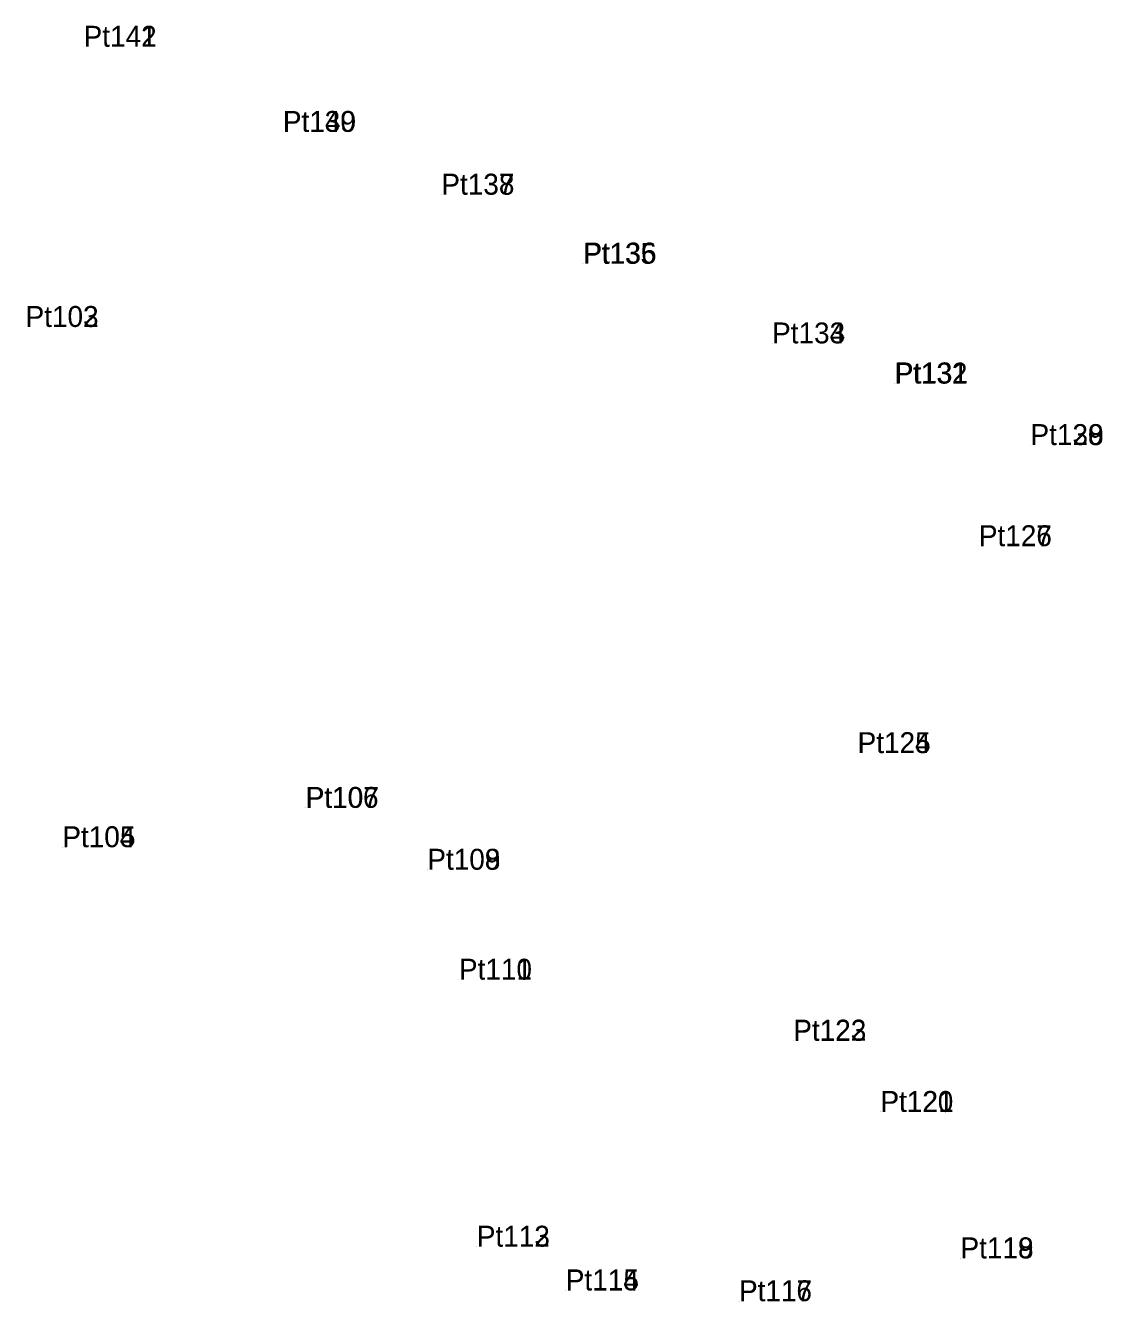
# Model space of a CAD drawing. Extents: x 549210 to 552524, y 1837658 to 1841724.
# Drawn here: x 551573.3 to 551619.7, y 1837832.8 to 1837887.8 of the extents above; entities that cross this region are included whole.
import ezdxf

# ---------------------------------------------------------------- set-up
doc = ezdxf.new("R2010")
doc.units = 0
doc.layers.add('Level 12', color=7, linetype='Continuous')
doc.layers.add('Level 7', color=7, linetype='Continuous')

msp = doc.modelspace()

# ---------------------------------------------------------------- linework, layer by layer
at = {"layer": 'Level 7'}
for p, q in [((551575.836, 1837886.856), (551575.836, 1837886.856)), ((551575.836, 1837886.855), (551575.836, 1837886.855)), ((551584.412, 1837883.189), (551584.412, 1837883.189)), ((551584.42, 1837883.188), (551584.42, 1837883.188)), ((551591.24, 1837880.488), (551591.24, 1837880.488)), ((551591.243, 1837880.482), (551591.243, 1837880.482)), ((551597.339, 1837877.506), (551597.339, 1837877.506)), ((551597.365, 1837877.522), (551597.365, 1837877.522)), ((551573.335, 1837874.786), (551573.335, 1837874.786)), ((551573.338, 1837874.789), (551573.338, 1837874.789)), ((551605.483, 1837874.078), (551605.483, 1837874.078)), ((551605.484, 1837874.079), (551605.484, 1837874.079)), ((551610.749, 1837872.346), (551610.749, 1837872.346)), ((551610.774, 1837872.358), (551610.774, 1837872.358)), ((551616.609, 1837869.7), (551616.609, 1837869.7)), ((551616.609, 1837869.7), (551616.609, 1837869.7)), ((551616.611, 1837869.701), (551616.611, 1837869.701)), ((551614.386, 1837865.348), (551614.386, 1837865.348)), ((551614.386, 1837865.344), (551614.386, 1837865.344)), ((551609.162, 1837856.433), (551609.162, 1837856.433)), ((551609.166, 1837856.432), (551609.166, 1837856.432)), ((551585.391, 1837854.075), (551585.391, 1837854.075)), ((551585.408, 1837854.073), (551585.408, 1837854.073)), ((551574.916, 1837852.378), (551574.916, 1837852.378)), ((551574.924, 1837852.382), (551574.924, 1837852.382)), ((551590.636, 1837851.408), (551590.636, 1837851.408)), ((551590.638, 1837851.41), (551590.638, 1837851.41)), ((551591.998, 1837846.675), (551591.998, 1837846.675)), ((551591.999, 1837846.675), (551591.999, 1837846.675)), ((551606.393, 1837844.052), (551606.393, 1837844.052)), ((551606.395, 1837844.039), (551606.395, 1837844.039)), ((551610.141, 1837840.978), (551610.141, 1837840.978)), ((551610.154, 1837840.978), (551610.154, 1837840.978)), ((551592.769, 1837835.176), (551592.769, 1837835.176)), ((551592.769, 1837835.173), (551592.769, 1837835.173)), ((551613.594, 1837834.675), (551613.594, 1837834.675)), ((551613.597, 1837834.667), (551613.597, 1837834.667)), ((551596.598, 1837833.286), (551596.598, 1837833.286)), ((551596.602, 1837833.294), (551596.602, 1837833.294)), ((551604.053, 1837832.828), (551604.053, 1837832.828)), ((551604.061, 1837832.824), (551604.061, 1837832.824))]:
    msp.add_line(p, q, dxfattribs=at)

# ---------------------------------------------------------------- texts
at = {"layer": 'Level 12'}
for s, p in [('Pt142', (551575.836, 1837886.856)), ('Pt141', (551575.836, 1837886.855)), ('Pt139', (551584.412, 1837883.189)), ('Pt140', (551584.42, 1837883.188)), ('Pt137', (551591.24, 1837880.488)), ('Pt138', (551591.243, 1837880.482)), ('Pt135', (551597.339, 1837877.506)), ('Pt136', (551597.365, 1837877.522)), ('Pt103', (551573.335, 1837874.786)), ('Pt102', (551573.338, 1837874.789)), ('Pt134', (551605.483, 1837874.078)), ('Pt133', (551605.484, 1837874.079)), ('Pt132', (551610.749, 1837872.346)), ('Pt131', (551610.774, 1837872.358)), ('Pt128', (551616.609, 1837869.7)), ('Pt129', (551616.609, 1837869.7)), ('Pt130', (551616.611, 1837869.701)), ('Pt126', (551614.386, 1837865.348)), ('Pt127', (551614.386, 1837865.344)), ('Pt124', (551609.162, 1837856.433)), ('Pt125', (551609.166, 1837856.432)), ('Pt106', (551585.391, 1837854.075)), ('Pt107', (551585.408, 1837854.073)), ('Pt104', (551574.916, 1837852.378)), ('Pt105', (551574.924, 1837852.382)), ('Pt109', (551590.636, 1837851.408)), ('Pt108', (551590.638, 1837851.41)), ('Pt110', (551591.998, 1837846.675)), ('Pt111', (551591.999, 1837846.675)), ('Pt122', (551606.393, 1837844.052)), ('Pt123', (551606.395, 1837844.039)), ('Pt120', (551610.141, 1837840.978)), ('Pt121', (551610.154, 1837840.978)), ('Pt113', (551592.769, 1837835.176)), ('Pt112', (551592.769, 1837835.173)), ('Pt119', (551613.594, 1837834.675)), ('Pt118', (551613.597, 1837834.667)), ('Pt114', (551596.598, 1837833.286)), ('Pt115', (551596.602, 1837833.294)), ('Pt116', (551604.053, 1837832.828)), ('Pt117', (551604.061, 1837832.824))]:
    msp.add_text(s, height=0.9, dxfattribs=at).set_placement(p)

doc.saveas('drawing.dxf')
